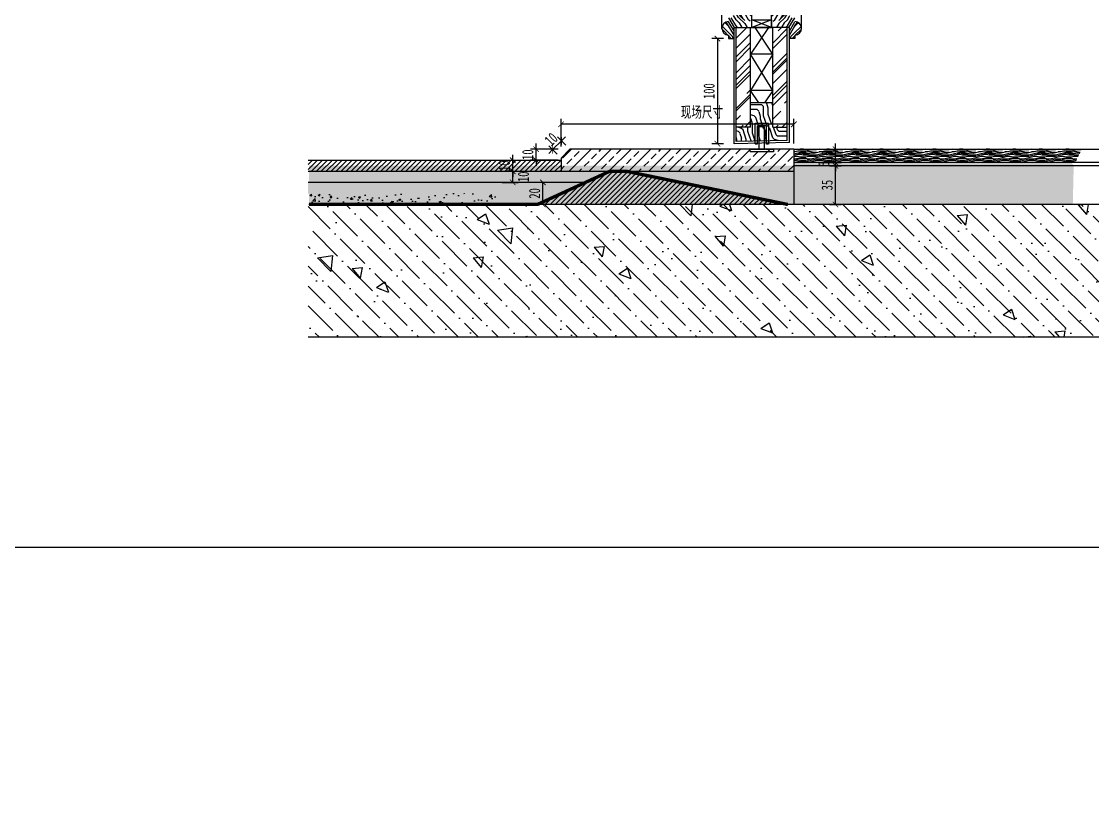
# Model space of a CAD drawing. Header units: millimetres. Extents: x 51249 to 2766742, y -599687 to -1280.
# Drawn here: x 73486 to 74453, y -130596 to -129886 of the extents above; entities that cross this region are included whole.
import ezdxf

# ---------------------------------------------------------------- set-up
doc = ezdxf.new("R2010")
doc.units = ezdxf.units.MM
doc.header["$LTSCALE"] = 10
doc.header["$PDMODE"] = 3
for name, pattern in [('$0$HIDDEN', [0.375, 0.25, -0.125]), ('AUDIT_D_050706142524-0', [0]), ('DASH', [0.35, 0.25, -0.1])]:
    doc.linetypes.add(name, pattern=pattern)
for name, color, linetype in [('0-bh(填充)', 251, 'Continuous'), ('05', 8, 'Continuous'), ('1-LIGHT', 136, 'Continuous'), ('2-NORM', 3, 'Continuous'), ('4-Norm(立面正常)', 134, 'Continuous'), ('4-Wide(立面宽线)', 4, 'Continuous'), ('8', 8, 'Continuous'), ('D-Detail(节点图层)', 134, 'Continuous'), ('D-节点填充', 250, 'Continuous'), ('D-造型细线', 146, 'Continuous'), ('E-楼板、墙体', 6, 'Continuous'), ('IDT-HATCH', 250, 'AUDIT_D_050706142524-0'), ('IRC-18Norm', 30, 'Continuous'), ('PM-WALL', 2, 'Continuous'), ('W-尺寸', 5, 'Continuous'), ('WALL', 255, 'Continuous')]:
    doc.layers.add(name, color=color, linetype=linetype)
doc.styles.add('DIM', font='SimSun.ttf', dxfattribs={"width": 0.7})
doc.dimstyles.new('25', dxfattribs={"dimscale": 25, "dimtxt": 2, "dimasz": 1, "dimexe": 1, "dimexo": 1, "dimgap": 0.5, "dimtad": 1, "dimdec": 0, "dimzin": 0, "dimdsep": 46, "dimtxsty": 'DIM', "dimblk": 'ARCHTICK', "dimcen": 0, "dimclrd": 5, "dimclre": 5, "dimclrt": 35, "dimadec": 0, "dimazin": 0, "dimtfac": 0.5, "dimtdec": 0, "dimtix": 1, "dimtmove": 2, "dimatfit": 2, "dimldrblk": 'A', "dimfxl": 0, "dimtolj": 1, "dimtzin": 0, "dimlwd": -1, "dimlwe": -1, "dimarcsym": 0})
doc.dimstyles.new('5', dxfattribs={"dimscale": 5, "dimtxt": 2, "dimasz": 1, "dimexe": 1, "dimexo": 1, "dimgap": 0.5, "dimtad": 1, "dimdec": 0, "dimrnd": 5, "dimzin": 0, "dimdsep": 46, "dimtxsty": 'DIM', "dimblk": 'ARCHTICK', "dimcen": 0, "dimclrd": 5, "dimclre": 5, "dimclrt": 35, "dimadec": 0, "dimazin": 0, "dimtfac": 0.5, "dimtdec": 0, "dimtix": 1, "dimtmove": 2, "dimatfit": 2, "dimldrblk": 'A', "dimfxl": 0, "dimtolj": 1, "dimtzin": 0, "dimlwd": -1, "dimlwe": -1, "dimarcsym": 0})

# ---------------------------------------------------------------- blocks, each defined once
blk = doc.blocks.new('A$C60320A69')
at = {"color": 1, "linetype": 'DASH', "ltscale": 0.02}
for p, q in [((8.07, -1.56), (8.07, 18.87)), ((8.07, 18.87), (12.84, 18.87)), ((12.84, -1.56), (12.84, 18.87))]:
    blk.add_line(p, q, dxfattribs=at)
for points in [[(6.45, 2.9), (4.45, 2.9), (4.45, 21.9), (16.45, 21.9), (16.45, 2.9), (14.45, 2.9)], [(6.45, 2.9), (6.45, 19.9), (14.45, 19.9), (14.45, 2.9)]]:
    blk.add_lwpolyline(points, dxfattribs=at)
blk.add_lwpolyline([(20.91, -3.94), (0, -3.94), (0, -1.56), (20.91, -1.56)], close=True, dxfattribs=at)
blk = doc.blocks.new('_ArchTick')
at = {"color": 0, "linetype": 'ByBlock', "const_width": 0.15}
blk.add_lwpolyline([(-0.5, -0.5), (0.5, 0.5)], dxfattribs=at)
blk = doc.blocks.new('*D886')
at = {"layer": 'Defpoints', "color": 0, "ltscale": 0.15}
for p in [(73973.28, -129979.07), (73973.28, -130009.52), (74183.56, -130001.52, 0)]:
    blk.add_point(p, dxfattribs=at)
at = {"layer": 'W-尺寸', "color": 5, "ltscale": 0.15}
for p, q in [((73973.28, -129999.07), (73973.28, -129974.07)), ((74183.56, -129979.07), (73973.28, -129979.07)), ((74183.56, -129996.52), (74183.56, -129974.07))]:
    blk.add_line(p, q, dxfattribs=at)
at = {"layer": 'W-尺寸', "color": 5, "ltscale": 0.15, "xscale": 5, "yscale": 5, "zscale": 5, "rotation": 180}
blk.add_blockref('_ArchTick', (73973.28, -129979.07), dxfattribs=at)
at = {"layer": 'W-尺寸', "color": 5, "ltscale": 0.15, "xscale": 5, "yscale": 5, "zscale": 5}
blk.add_blockref('_ArchTick', (74183.56, -129979.07), dxfattribs=at)
at = {"layer": 'W-尺寸', "color": 35, "ltscale": 0.15, "insert": (74100.56, -129968.57), "char_height": 10, "attachment_point": 5, "style": 'DIM'}
blk.add_mtext('\\A1;现场尺寸', dxfattribs=at)
blk = doc.blocks.new('A')
for p, q in [((-1.435, 1.148), (-1.09, 1.437)), ((-1.09, 1.437), (0, 0)), ((-1.435, 1.148), (-0.369, 0)), ((-0.369, 0), (-2.127, 0)), ((-1.435, -1.148), (-0.369, 0)), ((-1.09, -1.437), (0, 0)), ((-1.435, -1.148), (-1.09, -1.437))]:
    blk.add_line(p, q)
for points in [[(-1.435, 1.148), (-1.09, 1.437), (-0.369, 0), (0, 0)], [(-1.435, -1.148), (-1.09, -1.437), (-0.369, 0), (0, 0)]]:
    blk.add_solid(points)
blk = doc.blocks.new('*D887')
at = {"layer": 'Defpoints', "color": 0, "ltscale": 0.15}
for p in [(73965.69, -130001.93), (73973.28, -130009.52), (73981.28, -130001.52)]:
    blk.add_point(p, dxfattribs=at)
at = {"layer": 'W-尺寸', "color": 5, "ltscale": 0.15}
for p, q in [((73977.74, -129997.98), (73970.15, -129990.39)), ((73973.69, -129993.93), (73977.22, -129990.39)), ((73969.74, -130005.98), (73962.15, -129998.39)), ((73973.69, -129993.93), (73965.69, -130001.93)), ((73965.69, -130001.93), (73962.15, -130005.47))]:
    blk.add_line(p, q, dxfattribs=at)
at = {"layer": 'W-尺寸', "color": 5, "ltscale": 0.15, "yscale": 5, "zscale": 5}
for p, xscale, rotation in [((73973.69, -129993.93), 5.000000000000001, 225), ((73965.69, -130001.93), 5, 45)]:
    blk.add_blockref('_ArchTick', p, dxfattribs=dict(at, xscale=xscale, rotation=rotation))
at = {"layer": 'W-尺寸', "color": 35, "ltscale": 0.15, "insert": (73964.38, -129992.63), "char_height": 10, "attachment_point": 5, "rotation": 45, "style": 'DIM'}
blk.add_mtext('\\A1;10', dxfattribs=at)
blk = doc.blocks.new('*D882')
at = {"layer": 'Defpoints', "color": 0, "ltscale": 0.15}
for p in [(74210.95, -130016.52), (74221.21, -130016.52), (74210.95, -130051.52)]:
    blk.add_point(p, dxfattribs=at)
at = {"layer": 'W-尺寸', "color": 5, "ltscale": 0.15}
for p, q in [((74215.95, -130016.52), (74226.21, -130016.52)), ((74221.21, -130051.52), (74221.21, -130016.52)), ((74215.95, -130051.52), (74226.21, -130051.52))]:
    blk.add_line(p, q, dxfattribs=at)
at = {"layer": 'W-尺寸', "color": 5, "ltscale": 0.15, "xscale": 5, "yscale": 5, "zscale": 5}
for p, rotation in [((74221.21, -130016.52), 90), ((74221.21, -130051.52), 270)]:
    blk.add_blockref('_ArchTick', p, dxfattribs=dict(at, rotation=rotation))
at = {"layer": 'W-尺寸', "color": 35, "ltscale": 0.15, "insert": (74213.71, -130034.02), "char_height": 10, "attachment_point": 5, "rotation": 90, "style": 'DIM'}
blk.add_mtext('\\A1;35', dxfattribs=at)
blk = doc.blocks.new('*D883')
at = {"layer": 'Defpoints', "color": 0, "ltscale": 0.15}
for p in [(74203.18, -130013.52), (74210.95, -130016.52), (74221.21, -130013.52)]:
    blk.add_point(p, dxfattribs=at)
at = {"layer": 'W-尺寸', "color": 5, "ltscale": 0.15}
for p, q in [((74221.21, -130013.52), (74221.21, -130008.52)), ((74208.18, -130013.52), (74226.21, -130013.52)), ((74215.95, -130016.52), (74226.21, -130016.52)), ((74221.21, -130016.52), (74221.21, -130013.52)), ((74221.21, -130016.52), (74221.21, -130021.52))]:
    blk.add_line(p, q, dxfattribs=at)
at = {"layer": 'W-尺寸', "color": 5, "ltscale": 0.15, "xscale": 5, "yscale": 5, "zscale": 5}
for p, rotation in [((74221.21, -130013.52), 270), ((74221.21, -130016.52), 90)]:
    blk.add_blockref('_ArchTick', p, dxfattribs=dict(at, rotation=rotation))
at = {"layer": 'W-尺寸', "color": 35, "ltscale": 0.15, "insert": (74210.67, -130015.02), "char_height": 10, "attachment_point": 5, "rotation": 90, "style": 'DIM'}
blk.add_mtext('\\A1;5', dxfattribs=at)
blk = doc.blocks.new('*D884')
at = {"layer": 'Defpoints', "color": 0, "ltscale": 0.15}
for p in [(74197.63, -130001.52), (74221.21, -130001.52), (74200.83, -130013.52)]:
    blk.add_point(p, dxfattribs=at)
at = {"layer": 'W-尺寸', "color": 5, "ltscale": 0.15}
for p, q in [((74221.21, -130001.52), (74221.21, -129996.52)), ((74202.63, -130001.52), (74226.21, -130001.52)), ((74221.21, -130013.52), (74221.21, -130001.52)), ((74205.83, -130013.52), (74226.21, -130013.52)), ((74221.21, -130013.52), (74221.21, -130018.52))]:
    blk.add_line(p, q, dxfattribs=at)
at = {"layer": 'W-尺寸', "color": 5, "ltscale": 0.15, "xscale": 5, "yscale": 5, "zscale": 5}
for p, rotation in [((74221.21, -130001.52), 270), ((74221.21, -130013.52), 90)]:
    blk.add_blockref('_ArchTick', p, dxfattribs=dict(at, rotation=rotation))
at = {"layer": 'W-尺寸', "color": 35, "ltscale": 0.15, "insert": (74213.71, -130007.52), "char_height": 10, "attachment_point": 5, "rotation": 90, "style": 'DIM'}
blk.add_mtext('\\A1;10', dxfattribs=at)
blk = doc.blocks.new('*D888')
at = {"layer": 'Defpoints', "color": 0, "ltscale": 0.15}
for p in [(73956.89, -130031.52, 0), (73972.05, -130031.52, 0), (73972.05, -130051.52, 0)]:
    blk.add_point(p, dxfattribs=at)
at = {"layer": 'W-尺寸', "color": 5, "ltscale": 0.15}
for p, q in [((73967.05, -130031.52, 0), (73951.89, -130031.52, 0)), ((73956.89, -130051.52, 0), (73956.89, -130031.52, 0)), ((73967.05, -130051.52, 0), (73951.89, -130051.52, 0))]:
    blk.add_line(p, q, dxfattribs=at)
at = {"layer": 'W-尺寸', "color": 5, "ltscale": 0.15, "xscale": 5, "yscale": 5, "zscale": 5}
for p, rotation in [((73956.89, -130031.52, 0), 90), ((73956.89, -130051.52, 0), 270)]:
    blk.add_blockref('_ArchTick', p, dxfattribs=dict(at, rotation=rotation))
at = {"layer": 'W-尺寸', "color": 35, "ltscale": 0.15, "insert": (73949.39, -130041.52, 0), "char_height": 10, "attachment_point": 5, "rotation": 90, "style": 'DIM'}
blk.add_mtext('\\A1;20', dxfattribs=at)
blk = doc.blocks.new('*D889')
at = {"layer": 'Defpoints', "color": 0, "ltscale": 0.15}
for p in [(73929.66, -130021.52, 0), (73929.66, -130021.52), (73915.21, -130031.52)]:
    blk.add_point(p, dxfattribs=at)
at = {"layer": 'W-尺寸', "color": 5, "ltscale": 0.15}
for p, q in [((73929.66, -130021.52), (73924.66, -130021.52)), ((73929.66, -130031.52), (73929.66, -130021.52)), ((73920.21, -130031.52), (73934.66, -130031.52))]:
    blk.add_line(p, q, dxfattribs=at)
at = {"layer": 'W-尺寸', "color": 5, "ltscale": 0.15, "xscale": 5, "yscale": 5, "zscale": 5}
for p, rotation in [((73929.66, -130021.52), 90), ((73929.66, -130031.52), 270)]:
    blk.add_blockref('_ArchTick', p, dxfattribs=dict(at, rotation=rotation))
at = {"layer": 'W-尺寸', "color": 35, "ltscale": 0.15, "insert": (73939.33, -130026.52), "char_height": 10, "attachment_point": 5, "rotation": 90, "style": 'DIM'}
blk.add_mtext('\\A1;10', dxfattribs=at)
blk = doc.blocks.new('*D890')
at = {"layer": 'Defpoints', "color": 0, "ltscale": 0.15}
for p in [(73906.7, -130011.52), (73929.66, -130011.52), (73929.66, -130021.52, 0)]:
    blk.add_point(p, dxfattribs=at)
at = {"layer": 'W-尺寸', "color": 5, "ltscale": 0.15}
for p, q in [((73929.66, -130011.52), (73929.66, -130006.52)), ((73911.7, -130011.52), (73934.66, -130011.52)), ((73929.66, -130021.52), (73929.66, -130011.52)), ((73929.66, -130021.52), (73924.66, -130021.52)), ((73929.66, -130021.52), (73929.66, -130026.52))]:
    blk.add_line(p, q, dxfattribs=at)
at = {"layer": 'W-尺寸', "color": 5, "ltscale": 0.15, "xscale": 5, "yscale": 5, "zscale": 5}
for p, rotation in [((73929.66, -130011.52), 270), ((73929.66, -130021.52), 90)]:
    blk.add_blockref('_ArchTick', p, dxfattribs=dict(at, rotation=rotation))
at = {"layer": 'W-尺寸', "color": 35, "ltscale": 0.15, "insert": (73922.16, -130016.52), "char_height": 10, "attachment_point": 5, "rotation": 90, "style": 'DIM'}
blk.add_mtext('\\A1;10', dxfattribs=at)
blk = doc.blocks.new('*D885')
at = {"layer": 'Defpoints', "color": 0, "ltscale": 0.15}
for p in [(73950.74, -130001.52), (73989.73, -130001.52), (73978.16, -130011.52)]:
    blk.add_point(p, dxfattribs=at)
at = {"layer": 'W-尺寸', "color": 5, "ltscale": 0.15}
for p, q in [((73950.74, -130001.52), (73950.74, -129996.52)), ((73970.74, -130001.52), (73945.74, -130001.52)), ((73950.74, -130011.52), (73950.74, -130001.52)), ((73970.74, -130011.52), (73945.74, -130011.52)), ((73950.74, -130011.52), (73950.74, -130016.52))]:
    blk.add_line(p, q, dxfattribs=at)
at = {"layer": 'W-尺寸', "color": 5, "ltscale": 0.15, "xscale": 5, "yscale": 5, "zscale": 5}
for p, rotation in [((73950.74, -130001.52), 270), ((73950.74, -130011.52), 90)]:
    blk.add_blockref('_ArchTick', p, dxfattribs=dict(at, rotation=rotation))
at = {"layer": 'W-尺寸', "color": 35, "ltscale": 0.15, "insert": (73943.24, -130006.52), "char_height": 10, "attachment_point": 5, "rotation": 90, "style": 'DIM'}
blk.add_mtext('\\A1;10', dxfattribs=at)
blk = doc.blocks.new('*D959')
at = {"color": 5, "ltscale": 0.15}
for p, q in [((74120.02, -129901.59), (74109.53, -129901.59)), ((74114.53, -129901.59), (74114.53, -129996.64)), ((74120.02, -129996.64), (74109.53, -129996.64))]:
    blk.add_line(p, q, dxfattribs=at)
at = {"layer": 'Defpoints', "color": 0, "ltscale": 0.15}
for p in [(74125.02, -129901.59), (74114.53, -129996.64), (74125.02, -129996.64)]:
    blk.add_point(p, dxfattribs=at)
at = {"color": 5, "ltscale": 0.15, "xscale": 5, "yscale": 5, "zscale": 5}
for p, rotation in [((74114.53, -129901.59), 90), ((74114.53, -129996.64), 270)]:
    blk.add_blockref('_ArchTick', p, dxfattribs=dict(at, rotation=rotation))
at = {"color": 35, "ltscale": 0.15, "insert": (74107.03, -129949.12), "char_height": 10, "attachment_point": 5, "rotation": 90, "style": 'DIM'}
blk.add_mtext('\\A1;100', dxfattribs=at)
blk = doc.blocks.new('*D1063')
at = {"layer": 'D-Detail(节点图层)', "color": 5, "ltscale": 0.15}
for p, q in [((2766616.97, -121582.06), (2766741.97, -121582.06)), ((2766716.97, -121582.06), (2766716.97, -599673.13)), ((2766698.33, -599673.13), (2766741.97, -599673.13))]:
    blk.add_line(p, q, dxfattribs=at)
at = {"layer": 'Defpoints', "color": 0, "ltscale": 0.15}
for p in [(55453.76, -121582.06), (2766673.33, -599673.13), (2766716.97, -599673.13)]:
    blk.add_point(p, dxfattribs=at)
at = {"layer": 'D-Detail(节点图层)', "color": 5, "ltscale": 0.15, "xscale": 25, "yscale": 25, "zscale": 25}
for p, rotation in [((2766716.97, -121582.06), 90), ((2766716.97, -599673.13), 270)]:
    blk.add_blockref('_ArchTick', p, dxfattribs=dict(at, rotation=rotation))
at = {"layer": 'D-Detail(节点图层)', "color": 35, "ltscale": 0.15, "insert": (2766679.47, -360627.6), "char_height": 50, "attachment_point": 5, "rotation": 90, "style": 'DIM'}
blk.add_mtext('\\A1;478091', dxfattribs=at)

msp = doc.modelspace()

# ---------------------------------------------------------------- hatches: boundary and pattern name
at = {"layer": '0-bh(填充)'}
h = msp.add_hatch(dxfattribs=at)
h.set_pattern_fill('ANSI33', color=250, scale=2, style=0)
h.set_pattern_definition([(45, (73414.897, -137502.069), (-8.980256, 8.980256), []), (45, (73423.877, -137502.069), (-8.980256, 8.980256), [6.35, -3.175])])
h.paths.add_polyline_path([(73981.28, -130001.52), (73977.28, -130005.52), (73973.28, -130011.52), (73973.28, -130021.52), (74183.56, -130021.52), (74183.56, -130001.52)])
at = {"layer": '0-bh(填充)', "ltscale": 10}
h = msp.add_hatch(dxfattribs=at)
h.set_pattern_fill('ANSI31', color=250)
h.set_pattern_definition([(45, (49986.8202, -213586.467), (-2.24506403, 2.24506403), [])])
h.paths.add_polyline_path([(73744.76, -130021.52), (73744.76, -130011.52), (73973.28, -130011.52), (73973.28, -130021.52)])
at = {"layer": '0-bh(填充)'}
h = msp.add_hatch(dxfattribs=at)
h.set_pattern_fill('ANSI31', color=250)
h.set_pattern_definition([(45, (72697.184, -132893.847), (-2.245064, 2.245064), [])])
h.paths.add_polyline_path([(74032.28, -130021.52), (74017.28, -130021.52), (73951.94, -130051.52), (74178.17, -130051.52)])
at = {"layer": '0-bh(填充)', "ltscale": 10}
h = msp.add_hatch(dxfattribs=at)
h.set_pattern_fill('AR-SAND', color=250, scale=0.1)
h.set_pattern_definition([(37.5, (73414.897, -137477.069), (-0.1600031, 4.8941324), [0, -3.8608, 0, -4.318, 0, -4.1275]), (7.5, (73414.897, -137477.069), (4.495233, 7.168251), [0, -2.0828, 0, -3.4798, 0, -1.3335]), (327.5, (73411.773, -137477.069), (7.9099237, 0.0143718), [0, -1.27, 0, -4.572, 0, -5.969]), (317.5, (73411.773, -137477.069), (7.6355645, 2.229293), [0, -0.635, 0, -2.9972, 0, -3.429])])
h.paths.add_polyline_path([(73744.76, -130041.83), (73744.76, -130031.52), (73978.16, -130031.52), (73936.33, -130042.22)])
at = {"layer": '0-bh(填充)'}
h = msp.add_hatch(dxfattribs=at)
h.set_pattern_fill('AR-CONC', color=250, scale=0.1, style=0)
h.set_pattern_definition([(50, (73414.897, -137477.069), (18.218467, -1.59391), [1.905, -20.955]), (355, (73414.897, -137477.069), (-3.524283, 19.105664), [1.524, -16.764]), (100.451, (73416.415, -137477.202), (14.69425, 17.51167), [1.619, -17.809]), (46.1842, (73414.897, -137471.99), (27.107904, -4.20423), [2.8575, -31.4325]), (96.6356, (73417.156, -137472.34), (23.74042, 24.74256), [2.4285, -26.7135]), (351.184, (73414.897, -137471.99), (23.74046, 24.74251), [2.286, -25.146]), (21, (73417.437, -137473.259), (15.161488, -10.226552), [1.905, -20.955]), (326, (73417.437, -137473.259), (6.180203, 18.418797), [1.524, -16.764]), (71.4514, (73418.7, -137474.111), (21.34165, 8.192286), [1.619, -17.809]), (37.5, (73414.897, -137477.069), (0.3088603, 8.455504), [0, -16.5608, 0, -17.018, 0, -16.8275]), (7.5, (73414.897, -137477.069), (6.681966, 10.018057), [0, -9.7028, 0, -16.1798, 0, -6.4135]), (327.5, (73409.233, -137477.069), (13.5590595, -0.5728744), [0, -6.35, 0, -19.812, 0, -26.289]), (317.5, (73406.693, -137477.069), (14.812918, 2.54265), [0, -8.255, 0, -13.1572, 0, -18.669])])
h.paths.add_polyline_path([(73744.76, -130051.52), (73744.76, -130041.52), (73923.41, -130041.52), (73899.94, -130051.52)])
at = {"layer": '2-NORM'}
h = msp.add_hatch(dxfattribs=at)
h.set_pattern_fill('木纹01', color=251, scale=10, angle=315, style=0)
h.set_pattern_definition([(135, (17180.363, -317103.08), (-56.5685425, 1e-15), [2, -38]), (135, (17197.333, -317125.707), (-56.5685425, 1e-15), [4, -36]), (135, (17177.534, -317108.736), (-56.5685425, 1e-15), [2, -38]), (135, (17191.676, -317128.535), (-56.5685425, 1e-15), [2, -38]), (135, (17173.29, -317112.98), (-56.5685425, 1e-15), [2, -38]), (135, (17187.434, -317129.95), (-56.5685425, 1e-15), [2, -38]), (135, (17170.463, -317115.807), (-56.5685425, 1e-15), [2, -38]), (135, (17183.19, -317134.19), (-56.5685425, 1e-15), [2, -22, 2, -14]), (135, (17180.363, -317137.02), (-56.5685425, 1e-15), [4, -20, 2, -14]), (135, (17177.534, -317142.677), (-56.5685425, 1e-15), [2, -6, 2, -16, 2, -12]), (135, (17176.12, -317146.92), (-56.5685425, 1e-15), [2, -8, 4, -26]), (135, (17156.32, -317129.95), (-56.5685425, 1e-15), [2, -38]), (135, (17173.29, -317149.75), (-56.5685425, 1e-15), [2, -10, 2, -26]), (180, (17202.99, -317125.707), (-28.2842712, -28.2842712), [5.65684, -50.9117025]), (180, (17178.948, -317101.665), (-28.2842712, -28.2842712), [11.313708, -45.2548345]), (180, (17164.806, -317115.807), (-28.2842712, -28.2842712), [2.8284, -53.7401425]), (180, (17186.02, -317142.677), (-28.2842712, -28.2842712), [8.48528, -48.0832625]), (180, (17161.978, -317118.636), (-28.2842712, -28.2842712), [14.142136, -42.4264065]), (180, (17157.735, -317122.878), (-28.2842712, -28.2842712), [8.48528, -48.0832625]), (90, (17160.564, -317131.364), (-28.2842712, 28.2842712), [2.8284, -53.7401425]), (90, (17193.09, -317118.636), (-28.2842712, 28.2842712), [5.65684, -50.9117025]), (90, (17180.363, -317128.535), (-28.2842712, 28.2842712), [5.65684, -50.9117025]), (90, (17177.534, -317114.393), (-28.2842712, 28.2842712), [5.65684, -50.9117025]), (90, (17167.635, -317127.12), (-28.2842712, 28.2842712), [5.65684, -50.9117025]), (90, (17163.392, -317128.535), (-28.2842712, 28.2842712), [8.48528, -48.0832625]), (90, (17187.434, -317118.636), (-28.2842712, 28.2842712), [8.48528, -48.0832625]), (90, (17181.777, -317115.807), (-28.2842712, 28.2842712), [8.48528, -48.0832625]), (90, (17176.12, -317129.95), (-28.2842712, 28.2842712), [8.48528, -48.0832625]), (90, (17171.877, -317128.535), (-28.2842712, 28.2842712), [8.48528, -48.0832625]), (161.565051, (17195.919, -317129.95), (-28.2842713, 28.2842712), [4.472136, -84.970583]), (161.565051, (17176.12, -317107.322), (-28.2842713, 28.2842712), [17.888544, -71.554175]), (161.565051, (17171.877, -317111.565), (-28.2842713, 28.2842712), [17.888544, -71.554175]), (161.565051, (17169.049, -317114.393), (-28.2842713, 28.2842712), [17.88856, -26.8, 8.9444, -35.809759]), (161.565051, (17161.978, -317115.807), (-28.2842713, 28.2842712), [4.472136, -84.970583]), (161.565051, (17177.534, -317151.162), (-28.2842713, 28.2842712), [4.472136, -84.970583]), (161.565051, (17154.907, -317128.535), (-28.2842713, 28.2842712), [8.944272, -80.498447]), (108.434949, (17187.434, -317110.15), (-28.2842712, 28.2842713), [8.944272, -80.498447]), (108.434949, (17190.262, -317127.12), (-28.2842712, 28.2842713), [8.944272, -80.498447]), (108.434949, (17194.505, -317122.878), (-28.2842712, 28.2842713), [4.472136, -84.970447]), (108.434949, (17186.02, -317128.535), (-28.2842712, 28.2842713), [13.416408, -76.026311]), (108.434949, (17180.363, -317122.878), (-28.2842712, 28.2842713), [8.944272, -80.498447]), (108.434949, (17176.12, -317121.464), (-28.2842712, 28.2842713), [8.944272, -80.498447]), (108.434949, (17181.777, -317132.778), (-28.2842712, 28.2842713), [4.472136, -84.970447]), (108.434949, (17177.534, -317134.192), (-28.2842712, 28.2842713), [4.472136, -84.970447]), (108.434949, (17160.564, -317128.535), (-28.2842712, 28.2842713), [4.472136, -84.970447]), (108.434949, (17171.877, -317120.05), (-28.2842712, 28.2842713), [4.472136, -84.970447]), (108.434949, (17176.12, -317141.263), (-28.2842712, 28.2842713), [13.416408, -76.026311]), (108.434949, (17174.706, -317145.506), (-28.2842712, 28.2842713), [8.944272, -80.498447]), (108.434949, (17167.635, -317121.464), (-28.2842712, 28.2842713), [4.472, -40.248, 4.472, -40.250719]), (108.434949, (17170.463, -317135.606), (-28.2842712, 28.2842713), [8.944272, -80.498447]), (108.434949, (17166.22, -317137.02), (-28.2842712, 28.2842713), [8.944272, -80.498447]), (108.434949, (17171.877, -317148.334), (-28.2842712, 28.2842713), [8.944272, -80.498447]), (108.434949, (17163.392, -317139.849), (-28.2842712, 28.2842713), [8.944272, -80.498447])])
h.paths.add_polyline_path([(74144.56, -129959.64), (74144.56, -129981.64), (74131.56, -129981.64), (74131.56, -129994.64), (74177.56, -129993.64), (74177.55, -129981.64), (74164.55, -129981.64), (74164.55, -129959.64)])
at = {"layer": '8'}
h = msp.add_hatch(dxfattribs=at)
h.set_pattern_fill('AR-RROOF', color=256, scale=15, angle=315, style=0)
h.set_pattern_definition([(45, (139349.348, -334939.694), (33.9411255, 12.7279221), [225, -30, 75, -15]), (45, (139368.758, -334930.89), (3.5001786, -24.713382), [45, -4.95, 90, -11.25]), (45, (139363.666, -334943.406), (62.2607521, 48.0479058), [120, -21, 60, -15])])
h.paths.add_polyline_path([(74144.57, -129981.64), (74131.57, -129981.64), (74131.57, -129891.64), (74144.57, -129891.64)])
h.paths.add_polyline_path([(74177.55, -129981.64), (74164.56, -129981.64), (74164.56, -129891.64), (74177.55, -129891.64)])
at = {"layer": 'D-节点填充'}
h = msp.add_hatch(dxfattribs=at)
h.set_pattern_fill('ANSI36', color=256, scale=8, style=0)
h.set_pattern_definition([(315, (-242546.822, -252285.766), (6.7351921, -24.69570433), [31.75, -6.35, 0, -6.35])])
h.paths.add_polyline_path([(74463.46, -130051.52), (74482, -130171.52), (73744.76, -130171.52), (73744.76, -130051.52)])
h = msp.add_hatch(dxfattribs=at)
h.set_pattern_fill('AR-CONC', color=256, scale=0.6, style=0)
h.set_pattern_definition([(310, (73936.14, -129870.51), (109.311, 9.563), [11.43, -125.73]), (5, (73936.14, -129870.51), (-21.146, -114.634), [9.144, -100.584]), (259.549, (73945.25, -129869.72), (88.166, -105.07), [9.714, -106.854]), (313.816, (73936.14, -129901), (162.647, 25.225), [17.145, -188.595]), (263.364, (73949.69, -129898.89), (142.443, -148.455), [14.57, -160.28]), (8.816, (73936.14, -129901), (142.443, -148.455), [13.716, -150.876]), (339, (73951.38, -129893.37), (90.969, 61.359), [11.43, -125.73]), (34, (73951.38, -129893.37), (37.081, -110.513), [9.144, -100.584]), (288.549, (73958.96, -129888.26), (128.05, -49.154), [9.714, -106.854]), (322.5, (73936.136, -129870.514), (1.8532, -50.733), [0, -99.365, 0, -102.108, 0, -100.965]), (352.5, (73936.136, -129870.514), (40.092, -60.1083), [0, -58.217, 0, -97.079, 0, -38.481]), (32.5, (73902.15, -129870.514), (81.3544, 3.4372), [0, -38.1, 0, -118.872, 0, -157.734]), (42.5, (73886.91, -129870.514), (88.8775, -15.256), [0, -49.53, 0, -78.943, 0, -112.014])])
h.paths.add_polyline_path([(74469.35, -130051.52), (74501.8, -130171.52), (73744.76, -130171.52), (73744.76, -130051.52)])
at = {"layer": 'IDT-HATCH'}
h = msp.add_hatch(dxfattribs=at)
h.set_pattern_fill('木纹02', color=8, scale=10, angle=495, style=0, pattern_type=2)
h.set_pattern_definition([(135, (-49057.94, -184416.64), (-28.284271, -28.284271), [8, -12, 4, -16]), (135, (-49078.446, -184397.55), (-28.284271, -28.284271), [8, -32]), (135, (-49077.03, -184401.793), (-28.284271, -28.284271), [4, -36]), (135, (-49062.183, -184418.056), (-28.284271, -28.284271), [2, -28, 2, -8]), (135, (-49073.496, -184409.57), (-28.284271, -28.284271), [8, -12, 2, -18]), (135, (-49067.132, -184417.35), (-28.284271, -28.284271), [6, -34]), (135, (-49074.91, -184410.985), (-28.284271, -28.284271), [12, -28]), (135, (-49067.132, -184420.177), (-28.284271, -28.284271), [8, -32]), (135, (-49079.153, -184409.57), (-28.284271, -28.284271), [20, -20]), (135, (-49072.082, -184419.47), (-28.284271, -28.284271), [4, -12, 8, -16]), (135, (-49092.59, -184400.38), (-28.284271, -28.284271), [8, -32]), (135, (-49087.64, -184406.742), (-28.284271, -28.284271), [4, -36]), (135, (-49082.69, -184413.106), (-28.284271, -28.284271), [4, -36]), (135, (-49069.254, -184427.955), (-28.284271, -28.284271), [8, -32]), (135, (-49084.103, -184414.52), (-28.284271, -28.284271), [8, -32]), (135, (-49085.517, -184415.935), (-28.284271, -28.284271), [8, -8, 8, -16]), (135, (-49081.274, -184423.006), (-28.284271, -28.284271), [4, -20, 8, -8]), (135, (-49087.64, -184418.056), (-28.284271, -28.284271), [12, -28]), (135, (-49089.053, -184419.47), (-28.284271, -28.284271), [8, -32]), (135, (-49078.446, -184431.49), (-28.284271, -28.284271), [12, -16, 4, -8]), (135, (-49079.86, -184432.905), (-28.284271, -28.284271), [20, -20]), (135, (-49097.538, -184416.64), (-28.284271, -28.284271), [4, -36]), (135, (-49089.76, -184425.834), (-28.284271, -28.284271), [8, -32]), (135, (-49084.81, -184432.2), (-28.284271, -28.284271), [4, -16, 4, -16]), (135, (-49082.69, -184435.734), (-28.284271, -28.284271), [4, -12, 8, -16]), (135, (-49089.053, -184430.784), (-28.284271, -28.284271), [4, -20, 4, -12]), (135, (-49095.417, -184425.834), (-28.284271, -28.284271), [12, -28]), (135, (-49085.517, -184438.562), (-28.284271, -28.284271), [8, -32]), (135, (-49100.366, -184425.127), (-28.284271, -28.284271), [4, -36]), (135, (-49106.73, -184420.177), (-28.284271, -28.284271), [4, -36]), (149.0362435, (-49079.86, -184398.964), (-28.28427125, 28.28427125), [4.12, -160.804221]), (149.0362435, (-49089.053, -184402.5), (-28.28427125, 28.28427125), [4.12, -160.804221]), (149.0362435, (-49103.195, -184422.299), (-28.28427125, 28.28427125), [4.12, -160.804221]), (149.0362435, (-49084.103, -184420.177), (-28.28427125, 28.28427125), [4.12, -160.804221]), (149.0362435, (-49094.002, -184418.763), (-28.28427125, 28.28427125), [4.12, -160.804221]), (149.0362435, (-49094.709, -184413.813), (-28.28427125, 28.28427125), [4.12, -160.804221]), (149.0362435, (-49085.517, -184432.905), (-28.28427125, 28.28427125), [4.12, -160.804221]), (149.0362435, (-49095.417, -184420.177), (-28.28427125, 28.28427125), [4.12, -160.804221]), (149.0362435, (-49090.467, -184403.914), (-28.28427125, 28.28427125), [8.24, -156.684221]), (149.0362435, (-49089.76, -184408.864), (-28.28427125, 28.28427125), [8.24, -156.684221]), (149.0362435, (-49091.174, -184410.278), (-28.28427125, 28.28427125), [8.24, -156.684221]), (300.9637565, (-49073.496, -184409.571), (28.28427125, -28.28427125), [4.12, -8.24, 4.12, -148.444221]), (300.9637565, (-49072.082, -184419.47), (28.28427125, -28.28427125), [4.12, -160.804221]), (300.9637565, (-49084.81, -184432.198), (28.28427125, -28.28427125), [8.24, -156.684221]), (329.0362435, (-49078.446, -184397.55), (28.28427125, -28.28427125), [4.12, -160.804221]), (120.9637565, (-49084.103, -184391.893), (-28.28427125, 28.28427125), [4.12, -160.804221]), (120.9637565, (-49085.517, -184410.278), (-28.28427125, 28.28427125), [4.12, -160.804221]), (120.9637565, (-49096.124, -184409.571), (-28.28427125, 28.28427125), [4.12, -160.804221]), (120.9637565, (-49086.931, -184423.006), (-28.28427125, 28.28427125), [4.12, -160.804221]), (120.9637565, (-49087.638, -184429.37), (-28.28427125, 28.28427125), [4.12, -160.804221]), (120.9637565, (-49091.881, -184427.955), (-28.28427125, 28.28427125), [4.12, -160.804221]), (120.9637565, (-49086.931, -184423.006), (-28.28427125, 28.28427125), [4.12, -160.804221]), (120.9637565, (-49099.659, -184418.763), (-28.28427125, 28.28427125), [16.48, -148.444221]), (120.9637565, (-49063.597, -184416.642), (-28.28427125, 28.28427125), [16.48, -148.444221]), (120.9637565, (-49068.547, -184415.935), (-28.28427125, 28.28427125), [16.48, -148.444221]), (120.9637565, (-49072.789, -184414.52), (-28.28427125, 28.28427125), [4.12, -8.24, 8.24, -144.324221]), (120.9637565, (-49074.91, -184416.642), (-28.28427125, 28.28427125), [8.24, -8.24, 8.24, -140.204221]), (120.9637565, (-49074.91, -184422.299), (-28.28427125, 28.28427125), [16.48, -148.444221]), (120.9637565, (-49074.203, -184427.248), (-28.28427125, 28.28427125), [16.48, -148.444221]), (120.9637565, (-49075.618, -184428.663), (-28.28427125, 28.28427125), [16.48, -148.444221]), (120.9637565, (-49103.902, -184417.349), (-28.28427125, 28.28427125), [4.12, -160.804221]), (120.9637675, (-49109.559, -184417.349), (-28.2842767, 28.2842658), [8.24, -156.684221]), (120.9637675, (-49091.174, -184432.905), (-28.2842767, 28.2842658), [8.24, -156.684221]), (120.9637575, (-49063.597, -184410.985), (-28.28427174, 28.28427075), [16.48, -148.444221]), (120.9637575, (-49100.366, -184413.813), (-28.28427174, 28.28427075), [12.36, -152.564221]), (120.9637575, (-49101.073, -184408.864), (-28.28427174, 28.28427075), [24.72, -140.204221])])
edge = h.paths.add_edge_path()
edge.add_arc((74074.71, -129796.54), 99.75, 304.10039, 305.59705, ccw=False)
edge.add_arc((74133.7, -129883.28), 5.15, 486.44286, 535.07563)
edge.add_line((74128.57, -129882.84), (74124.57, -129882.84))
edge.add_line((74124.57, -129882.84), (74124.57, -129886.59))
edge.add_arc((74124.82, -129892.84), 6.26, 452.33828, 627.66172)
edge.add_line((74124.57, -129899.09), (74124.57, -129901.59))
edge.add_line((74124.57, -129901.59), (74129.57, -129901.59))
edge.add_line((74129.57, -129901.59), (74129.57, -129891.59))
edge.add_line((74129.57, -129891.59), (74145.56, -129891.59))
edge.add_line((74145.56, -129891.59), (74145.56, -129871.59))
edge.add_line((74145.56, -129871.59), (74135.78, -129871.59))
edge.add_arc((74127.49, -129871.26), 8.29, 309.58138, 357.71721, ccw=False)
h = msp.add_hatch(dxfattribs=at)
h.set_pattern_fill('木纹02', color=8, scale=10, angle=495, style=0, pattern_type=2)
h.set_pattern_definition([(45, (197367.06, -184416.64), (28.284271, -28.284271), [8, -12, 4, -16]), (45, (197387.568, -184397.55), (28.284271, -28.284271), [8, -32]), (45, (197386.154, -184401.793), (28.284271, -28.284271), [4, -36]), (45, (197371.305, -184418.056), (28.284271, -28.284271), [2, -28, 2, -8]), (45, (197382.62, -184409.57), (28.284271, -28.284271), [8, -12, 2, -18]), (45, (197376.254, -184417.35), (28.284271, -28.284271), [6, -34]), (45, (197384.032, -184410.985), (28.284271, -28.284271), [12, -28]), (45, (197376.254, -184420.177), (28.284271, -28.284271), [8, -32]), (45, (197388.275, -184409.57), (28.284271, -28.284271), [20, -20]), (45, (197381.204, -184419.47), (28.284271, -28.284271), [4, -12, 8, -16]), (45, (197401.71, -184400.38), (28.284271, -28.284271), [8, -32]), (45, (197396.76, -184406.742), (28.284271, -28.284271), [4, -36]), (45, (197391.81, -184413.106), (28.284271, -28.284271), [4, -36]), (45, (197378.376, -184427.955), (28.284271, -28.284271), [8, -32]), (45, (197393.225, -184414.52), (28.284271, -28.284271), [8, -32]), (45, (197394.64, -184415.935), (28.284271, -28.284271), [8, -8, 8, -16]), (45, (197390.396, -184423.006), (28.284271, -28.284271), [4, -20, 8, -8]), (45, (197396.76, -184418.056), (28.284271, -28.284271), [12, -28]), (45, (197398.175, -184419.47), (28.284271, -28.284271), [8, -32]), (45, (197387.568, -184431.49), (28.284271, -28.284271), [12, -16, 4, -8]), (45, (197388.982, -184432.905), (28.284271, -28.284271), [20, -20]), (45, (197406.66, -184416.64), (28.284271, -28.284271), [4, -36]), (45, (197398.88, -184425.834), (28.284271, -28.284271), [8, -32]), (45, (197393.93, -184432.2), (28.284271, -28.284271), [4, -16, 4, -16]), (45, (197391.81, -184435.734), (28.284271, -28.284271), [4, -12, 8, -16]), (45, (197398.175, -184430.784), (28.284271, -28.284271), [4, -20, 4, -12]), (45, (197404.54, -184425.834), (28.284271, -28.284271), [12, -28]), (45, (197394.64, -184438.562), (28.284271, -28.284271), [8, -32]), (45, (197409.49, -184425.127), (28.284271, -28.284271), [4, -36]), (45, (197415.852, -184420.177), (28.284271, -28.284271), [4, -36]), (30.9637565, (197388.982, -184398.964), (28.28427125, 28.28427125), [4.12, -160.804221]), (30.9637565, (197398.175, -184402.5), (28.28427125, 28.28427125), [4.12, -160.804221]), (30.9637565, (197412.317, -184422.299), (28.28427125, 28.28427125), [4.12, -160.804221]), (30.9637565, (197393.225, -184420.177), (28.28427125, 28.28427125), [4.12, -160.804221]), (30.9637565, (197403.124, -184418.763), (28.28427125, 28.28427125), [4.12, -160.804221]), (30.9637565, (197403.831, -184413.813), (28.28427125, 28.28427125), [4.12, -160.804221]), (30.9637565, (197394.639, -184432.905), (28.28427125, 28.28427125), [4.12, -160.804221]), (30.9637565, (197404.539, -184420.177), (28.28427125, 28.28427125), [4.12, -160.804221]), (30.9637565, (197399.589, -184403.914), (28.28427125, 28.28427125), [8.24, -156.684221]), (30.9637565, (197398.882, -184408.864), (28.28427125, 28.28427125), [8.24, -156.684221]), (30.9637565, (197400.296, -184410.278), (28.28427125, 28.28427125), [8.24, -156.684221]), (239.0362435, (197382.618, -184409.571), (-28.28427125, -28.28427125), [4.12, -8.24, 4.12, -148.444221]), (239.0362435, (197381.204, -184419.47), (-28.28427125, -28.28427125), [4.12, -160.804221]), (239.0362435, (197393.932, -184432.198), (-28.28427125, -28.28427125), [8.24, -156.684221]), (210.9637565, (197387.568, -184397.55), (-28.28427125, -28.28427125), [4.12, -160.804221]), (59.0362435, (197393.225, -184391.893), (28.28427125, 28.28427125), [4.12, -160.804221]), (59.0362435, (197394.639, -184410.278), (28.28427125, 28.28427125), [4.12, -160.804221]), (59.0362435, (197405.246, -184409.571), (28.28427125, 28.28427125), [4.12, -160.804221]), (59.0362435, (197396.053, -184423.006), (28.28427125, 28.28427125), [4.12, -160.804221]), (59.0362435, (197396.76, -184429.37), (28.28427125, 28.28427125), [4.12, -160.804221]), (59.0362435, (197401.003, -184427.955), (28.28427125, 28.28427125), [4.12, -160.804221]), (59.0362435, (197396.053, -184423.006), (28.28427125, 28.28427125), [4.12, -160.804221]), (59.0362435, (197408.781, -184418.763), (28.28427125, 28.28427125), [16.48, -148.444221]), (59.0362435, (197372.719, -184416.642), (28.28427125, 28.28427125), [16.48, -148.444221]), (59.0362435, (197377.6685, -184415.935), (28.28427125, 28.28427125), [16.48, -148.444221]), (59.0362435, (197381.911, -184414.52), (28.28427125, 28.28427125), [4.12, -8.24, 8.24, -144.324221]), (59.0362435, (197384.032, -184416.642), (28.28427125, 28.28427125), [8.24, -8.24, 8.24, -140.204221]), (59.0362435, (197384.032, -184422.299), (28.28427125, 28.28427125), [16.48, -148.444221]), (59.0362435, (197383.325, -184427.248), (28.28427125, 28.28427125), [16.48, -148.444221]), (59.0362435, (197384.74, -184428.663), (28.28427125, 28.28427125), [16.48, -148.444221]), (59.0362435, (197413.024, -184417.349), (28.28427125, 28.28427125), [4.12, -160.804221]), (59.0362325, (197418.681, -184417.349), (28.2842767, 28.2842658), [8.24, -156.684221]), (59.0362325, (197400.296, -184432.905), (28.2842767, 28.2842658), [8.24, -156.684221]), (59.0362425, (197372.719, -184410.985), (28.28427174, 28.28427075), [16.48, -148.444221]), (59.0362425, (197409.488, -184413.813), (28.28427174, 28.28427075), [12.36, -152.564221]), (59.0362425, (197410.195, -184408.864), (28.28427174, 28.28427075), [24.72, -140.204221])])
edge = h.paths.add_edge_path()
edge.add_arc((74234.41, -129796.54), 99.75, 594.40295, 595.89961)
edge.add_arc((74175.43, -129883.28), 5.15, 364.92437, 413.55714, ccw=False)
edge.add_line((74180.56, -129882.84), (74184.56, -129882.84))
edge.add_line((74184.56, -129882.84), (74184.56, -129886.59))
edge.add_arc((74184.3, -129892.84), 6.26, 272.33828, 447.66172, ccw=False)
edge.add_line((74184.56, -129899.09), (74184.56, -129901.59))
edge.add_line((74184.56, -129901.59), (74179.56, -129901.59))
edge.add_line((74179.56, -129901.59), (74179.56, -129891.59))
edge.add_line((74179.56, -129891.59), (74163.56, -129891.59))
edge.add_line((74163.56, -129891.59), (74163.56, -129871.59))
edge.add_line((74163.56, -129871.59), (74173.34, -129871.59))
edge.add_arc((74181.63, -129871.26), 8.29, 542.28279, 590.41862)
at = {"layer": 'W-尺寸', "ltscale": 0.15}
h = msp.add_hatch(dxfattribs=at)
h.set_pattern_fill('木纹02', color=250, scale=6, style=0)
h.set_pattern_definition([(180, (137542.324, -1767.2), (0, 24), [4.8, -7.2, 2.4, -9.6]), (180, (137525.524, -1766.6), (0, 24), [4.8, -19.2]), (180, (137527.924, -1765.4), (0, 24), [2.4, -21.6]), (180, (137541.124, -1764.8), (0, 24), [1.2, -16.8, 1.2, -4.8]), (180, (137532.724, -1763.6), (0, 24), [4.8, -7.2, 1.2, -10.8]), (180, (137538.724, -1763), (0, 24), [3.6, -20.4]), (180, (137532.724, -1762.4), (0, 24), [7.2, -16.8]), (180, (137539.924, -1761.8), (0, 24), [4.8, -19.2]), (180, (137530.324, -1761.2), (0, 24), [12, -12]), (180, (137537.524, -1760), (0, 24), [2.4, -7.2, 4.8, -9.6]), (180, (137520.724, -1759.4), (0, 24), [4.8, -19.2]), (180, (137525.524, -1758.8), (0, 24), [2.4, -21.6]), (180, (137530.324, -1758.2), (0, 24), [2.4, -21.6]), (180, (137542.324, -1757.6), (0, 24), [4.8, -19.2]), (180, (137530.324, -1757), (0, 24), [4.8, -19.2]), (180, (137530.324, -1755.8), (0, 24), [4.8, -4.8, 4.8, -9.6]), (180, (137535.124, -1754.6), (0, 24), [2.4, -12, 4.8, -4.8]), (180, (137530.324, -1754), (0, 24), [7.2, -16.8]), (180, (137530.324, -1752.8), (0, 24), [4.8, -19.2]), (180, (137539.924, -1752.2), (0, 24), [7.2, -9.6, 2.4, -4.8]), (180, (137539.924, -1751), (0, 24), [12, -12]), (180, (137525.524, -1750.4), (0, 24), [2.4, -21.6]), (180, (137532.724, -1749.8), (0, 24), [4.8, -19.2]), (180, (137537.524, -1749.2), (0, 24), [2.4, -9.6, 2.4, -9.6]), (180, (137539.924, -1748.6), (0, 24), [2.4, -7.2, 4.8, -9.6]), (180, (137535.124, -1748), (0, 24), [2.4, -12, 2.4, -7.2]), (180, (137530.324, -1747.4), (0, 24), [7.2, -16.8]), (180, (137539.924, -1746.2), (0, 24), [4.8, -19.2]), (180, (137527.924, -1745.6), (0, 24), [2.4, -21.6]), (180, (137523.124, -1745), (0, 24), [2.4, -21.6]), (165.9637565, (137525.524, -1765.4), (-24, -9e-10), [2.472, -96.4825326]), (165.9637565, (137523.124, -1760), (-24, -9e-10), [2.472, -96.4825326]), (165.9637565, (137525.524, -1745.6), (-24, -9e-10), [2.472, -96.4825326]), (165.9637565, (137532.724, -1754.6), (-24, -9e-10), [2.472, -96.4825326]), (165.9637565, (137527.924, -1751), (-24, -9e-10), [2.472, -96.4825326]), (165.9637565, (137525.524, -1752.8), (-24, -9e-10), [2.472, -96.4825326]), (165.9637565, (137537.524, -1748.6), (-24, -9e-10), [2.472, -96.4825326]), (165.9637565, (137527.924, -1749.8), (-24, -9e-10), [2.472, -96.4825326]), (165.9637565, (137523.124, -1758.8), (-24, -9e-10), [4.944, -94.0105326]), (165.9637565, (137525.524, -1757), (-24, -9e-10), [4.944, -94.0105326]), (165.9637565, (137525.524, -1755.8), (-24, -9e-10), [4.944, -94.0105326]), (14.0362435, (137532.724, -1763.6), (24, -9e-10), [2.472, -4.944, 2.472, -89.0665326]), (14.0362435, (137537.524, -1760), (24, -9e-10), [2.472, -96.4825326]), (14.0362435, (137537.524, -1749.2), (24, -9e-10), [4.944, -94.0105326]), (345.9637565, (137525.524, -1766.6), (24, 9e-10), [2.472, -96.4825326]), (194.0362435, (137520.724, -1766.6), (-24, 9e-10), [2.472, -96.4825326]), (194.0362435, (137527.924, -1758.2), (-24, 9e-10), [2.472, -96.4825326]), (194.0362435, (137523.124, -1754), (-24, 9e-10), [2.472, -96.4825326]), (194.0362435, (137532.724, -1752.2), (-24, 9e-10), [2.472, -96.4825326]), (194.0362435, (137535.124, -1749.2), (-24, 9e-10), [2.472, -96.4825326]), (194.0362435, (137532.724, -1748), (-24, 9e-10), [2.472, -96.4825326]), (194.0362435, (137532.724, -1752.2), (-24, 9e-10), [2.472, -96.4825326]), (194.0362435, (137525.524, -1748.6), (-24, 9e-10), [9.888, -89.0665326]), (194.0362435, (137539.924, -1764.8), (-24, 9e-10), [9.888, -89.0665326]), (194.0362435, (137537.524, -1763), (-24, 9e-10), [9.888, -89.0665326]), (194.0362435, (137535.124, -1761.8), (-24, 9e-10), [2.472, -4.944, 4.944, -86.5945326]), (194.0362435, (137535.124, -1760), (-24, 9e-10), [4.944, -4.944, 4.944, -84.1225326]), (194.0362435, (137537.524, -1757.6), (-24, 9e-10), [9.888, -89.0665326]), (194.0362435, (137539.924, -1755.8), (-24, 9e-10), [9.888, -89.0665326]), (194.0362435, (137539.924, -1754.6), (-24, 9e-10), [9.888, -89.0665326]), (194.0362435, (137523.124, -1747.4), (-24, 9e-10), [2.472, -96.4825326]), (194.0362325, (137520.724, -1745), (-24, 4.6e-06), [4.944, -94.0105326]), (194.0362325, (137535.124, -1746.2), (-24, 4.6e-06), [4.944, -94.0105326]), (194.0362425, (137537.524, -1767.2), (-24, 4.2e-07), [9.888, -89.0665326]), (194.0362425, (137523.124, -1750.4), (-24, 4.2e-07), [7.416, -91.5385326]), (194.0362425, (137520.724, -1752.2), (-24, 4.2e-07), [14.832, -84.1225326])])
h.paths.add_polyline_path([(74183.56, -130013.52), (74183.56, -130001.52), (74443.54, -130001.52), (74437.89, -130013.52)])
h = msp.add_hatch(dxfattribs=at)
h.set_pattern_fill('AR-SAND', color=250, scale=3, style=0)
h.set_pattern_definition([(142.5, (135063.3896, -1767.2), (0.2400047, 7.34119856), [0, -5.7912, 0, -6.477, 0, -6.19125]), (172.5, (135063.39, -1767.2), (-6.74284925, 10.7523765), [0, -3.1242, 0, -5.2197, 0, -2.00025]), (212.5, (135068.076, -1767.2), (-11.86488555, 0.02155777), [0, -1.905, 0, -6.858, 0, -8.9535]), (222.5, (135068.076, -1767.2), (-11.4533468, 3.34393985), [0, -0.9525, 0, -4.4958, 0, -5.1435])])
h.paths.add_polyline_path([(74436.4, -130016.52), (74435.59, -130051.52), (73745.6, -130051.52), (73745.6, -130016.52)])
h = msp.add_hatch(dxfattribs=at)
h.set_pattern_fill('HONEY', color=250, scale=0.5, style=0)
h.set_pattern_definition([(180, (134749.96216, -1777.2002), (-1.190625, 0.6874075), [0.79375, -1.5875]), (60, (134749.96216, -1777.2002), (1.1906248578, 0.6874077464), [0.79375, -1.5875]), (120, (134749.96216, -1777.2002), (-1.422e-07, 1.3748152464), [-1.5875, 0.79375])])
h.paths.add_polyline_path([(74183.56, -130016.52), (74183.56, -130013.52), (74155.73, -130013.52), (74434.03, -130013.52), (74437, -130016.52)])

# ---------------------------------------------------------------- linework, layer by layer
at = {"color": 1, "ltscale": 0.15}
msp.add_lwpolyline([(59982.53, -123043.55), (82337.99, -123043.55), (82337.99, -130361.52), (59982.53, -130361.52)], close=True, dxfattribs=at)
at = {"layer": '05'}
for p, q in [((74118.57, -129892.84, 0), (74118.57, -127757.28, 0)), ((74190.56, -129892.84, 0), (74190.56, -127757.28, 0)), ((74131.57, -129994.64, 0), (74131.57, -129891.59, 0)), ((74177.55, -129993.64, 0), (74177.56, -129891.59, 0)), ((74177.56, -129993.64, 0), (74131.56, -129994.64, 0))]:
    msp.add_line(p, q, dxfattribs=at)
at = {"layer": '1-LIGHT', "color": 8}
for p, q in [((74160.56, -129891.59, 0), (74144.56, -129915.59, 0)), ((74163.56, -129884.66, 0), (74145.56, -129891.59, 0)), ((74163.56, -129891.59, 0), (74145.56, -129884.66, 0)), ((74164.56, -129915.59, 0), (74148.56, -129891.59, 0)), ((74164.56, -129915.59, 0), (74144.56, -129915.59, 0)), ((74164.56, -129948.59, 0), (74144.56, -129915.59, 0)), ((74164.56, -129915.59, 0), (74144.56, -129948.59, 0)), ((74164.55, -129948.59, 0), (74144.55, -129948.59, 0)), ((74151.92, -129959.64, 0), (74144.55, -129948.59, 0)), ((74164.55, -129948.59, 0), (74157.18, -129959.64, 0))]:
    msp.add_line(p, q, dxfattribs=at)
at = {"layer": '2-NORM', "color": 134}
for p, q in [((74144.57, -129981.64, 0), (74144.57, -129891.59, 0)), ((74145.56, -129891.59, 0), (74163.56, -129891.59, 0)), ((74164.56, -129981.64, 0), (74164.56, -129891.59, 0)), ((74164.55, -129959.64, 0), (74144.55, -129959.64, 0)), ((74144.56, -129981.64, 0), (74131.56, -129981.64, 0)), ((74164.55, -129981.64, 0), (74177.54, -129981.64, 0))]:
    msp.add_line(p, q, dxfattribs=at)
at = {"layer": '2-NORM', "color": 134, "elevation": 0}
msp.add_lwpolyline([(74145.56, -129891.59), (74145.56, -129884.66), (74163.56, -129884.66), (74163.56, -129891.59)], close=True, dxfattribs=at)
at = {"layer": '4-Norm(立面正常)', "color": 134}
for p, q in [((74183.56, -130001.52), (74183.56, -130051.52)), ((73951.94, -130051.52, 0), (74017.28, -130021.52, 0)), ((74032.28, -130021.52, 0), (74178.17, -130051.52, 0)), ((73995.5, -130031.52, 0), (73744.76, -130031.52, 0))]:
    msp.add_line(p, q, dxfattribs=at)
at = {"layer": '4-Norm(立面正常)', "color": 250, "linetype": '$0$HIDDEN', "ltscale": 1.5, "const_width": 3, "elevation": 0}
msp.add_lwpolyline([(73745.6, -130051.52), (73951.94, -130051.52), (74017.28, -130021.52), (74032.28, -130021.52), (74178.17, -130051.52)], dxfattribs=at)
at = {"layer": '4-Wide(立面宽线)', "color": 4}
for p, q in [((73973.28, -130009.52, 0), (73981.28, -130001.52, 0)), ((73973.28, -130009.52, 0), (73973.28, -130021.52, 0)), ((74183.56, -130001.52), (73981.28, -130001.52, 0)), ((74183.56, -130001.52), (74183.56, -130021.52)), ((74183.56, -130001.52), (74470.24, -130001.52)), ((73744.76, -130011.52, 0), (73973.28, -130011.52, 0)), ((73744.76, -130021.52, 0), (74183.56, -130021.52))]:
    msp.add_line(p, q, dxfattribs=at)
at = {"layer": 'D-造型细线'}
for p, q in [((74470.43, -130013.52), (74183.56, -130013.52)), ((74470.43, -130016.52), (74183.56, -130016.52))]:
    msp.add_line(p, q, dxfattribs=at)
at = {"layer": 'E-楼板、墙体'}
for p, q in [((74466.83, -130051.52), (73745.6, -130051.52, 0)), ((74488.3, -130171.52), (73744.76, -130171.52, 0))]:
    msp.add_line(p, q, dxfattribs=at)
at = {"layer": 'IRC-18Norm', "color": 2}
for p, q in [((74129.57, -129996.64, 0), (74129.57, -129891.59, 0)), ((74179.55, -129995.64, 0), (74179.56, -129891.59, 0))]:
    msp.add_line(p, q, dxfattribs=at)
at = {"layer": 'IRC-18Norm', "color": 2, "elevation": 0}
for points in [[(74124.57, -129898.59), (74124.57, -129901.59), (74129.57, -129901.59), (74129.57, -129891.59), (74145.56, -129891.59), (74145.56, -129871.59), (74135.78, -129871.59)], [(74184.56, -129898.59), (74184.56, -129901.59), (74179.56, -129901.59), (74179.56, -129891.59), (74163.56, -129891.59), (74163.56, -129871.59), (74173.34, -129871.59)]]:
    msp.add_lwpolyline(points, dxfattribs=at)
at = {"layer": 'IRC-18Norm', "color": 2}
for centre, start, end in [((74124.82, -129892.34, 0), 92.33828, 267.66172), ((74184.3, -129892.34, 0), 272.33828, 87.66172)]:
    msp.add_arc(centre, 6.26, start, end, dxfattribs=at)
at = {"layer": 'PM-WALL', "color": 2}
msp.add_line((74179.55, -129995.64, 0), (74129.56, -129996.64), dxfattribs=at)

# ---------------------------------------------------------------- block references
at = {"layer": 'WALL', "color": 35}
msp.add_blockref('A$C60320A69', (74144.24, -129999.96, 0), dxfattribs=at)

# ---------------------------------------------------------------- dimensions: what is measured, and where the dimension line sits
at = {"color": 2, "ltscale": 0.15}
dim = msp.add_linear_dim(base=(74114.53, -129996.64), p1=(74125.02, -129901.59), p2=(74125.02, -129996.64), angle=90, text='100', dimstyle='5', override={"dimfxl": 6}, dxfattribs=at)
dim.commit()
dim.dimension.update_dxf_attribs({"geometry": '*D959', "text_midpoint": (74107.03, -129949.12)})
at = {"layer": 'D-Detail(节点图层)', "color": 251, "ltscale": 0.15}
dim = msp.add_linear_dim(base=(2766716.97, -599673.13), p1=(55453.76, -121582.06), p2=(2766673.33, -599673.13), angle=90, dimstyle='25', dxfattribs=at)
dim.commit()
dim.dimension.update_dxf_attribs({"geometry": '*D1063', "text_midpoint": (2766679.47, -360627.6)})
at = {"layer": 'W-尺寸', "color": 1, "ltscale": 0.15}
dim = msp.add_linear_dim(base=(73973.28, -129979.07, 0), p1=(74183.56, -130001.52), p2=(73973.28, -130009.52, 0), angle=180, text='现场尺寸', dimstyle='5', dxfattribs=at)
dim.commit()
dim.dimension.update_dxf_attribs({"geometry": '*D886', "text_midpoint": (74100.56, -129968.57, 0), "dimtype": 160})
dim = msp.add_aligned_dim(p1=(73981.28, -130001.52, 0), p2=(73973.28, -130009.52, 0), distance=-10.73, text='10', dimstyle='5', dxfattribs=at)
dim.commit()
dim.dimension.update_dxf_attribs({"geometry": '*D887', "text_midpoint": (73964.38, -129992.63, 0)})
for base, p1, p2, picture, middle in [((73950.74, -130001.52, 0), (73978.16, -130011.52, 0), (73989.73, -130001.52, 0), '*D885', (73943.24, -130006.52, 0)), ((74221.21, -130001.52), (74200.83, -130013.52), (74197.63, -130001.52), '*D884', (74213.71, -130007.52)), ((73929.66, -130011.52, 0), (73929.66, -130021.52, 0), (73906.7, -130011.52, 0), '*D890', (73922.16, -130016.52, 0)), ((74221.21, -130016.52), (74210.95, -130051.52), (74210.95, -130016.52), '*D882', (74213.71, -130034.02)), ((73956.89, -130031.52, 0), (73972.05, -130051.52, 0), (73972.05, -130031.52, 0), '*D888', (73949.39, -130041.52, 0))]:
    dim = msp.add_linear_dim(base=base, p1=p1, p2=p2, angle=90, dimstyle='5', dxfattribs=at)
    dim.commit()
    dim.dimension.update_dxf_attribs({"geometry": picture, "text_midpoint": middle})
for base, p1, p2, picture, middle in [((74221.21, -130013.52), (74210.95, -130016.52), (74203.18, -130013.52), '*D883', (74210.67, -130015.02)), ((73929.66, -130021.52, 0), (73915.21, -130031.52, 0), (73929.66, -130021.52, 0), '*D889', (73939.33, -130026.52, 0))]:
    dim = msp.add_linear_dim(base=base, p1=p1, p2=p2, angle=90, dimstyle='5', dxfattribs=at)
    dim.commit()
    dim.dimension.update_dxf_attribs({"geometry": picture, "text_midpoint": middle, "dimtype": 160})

doc.saveas('drawing.dxf')
